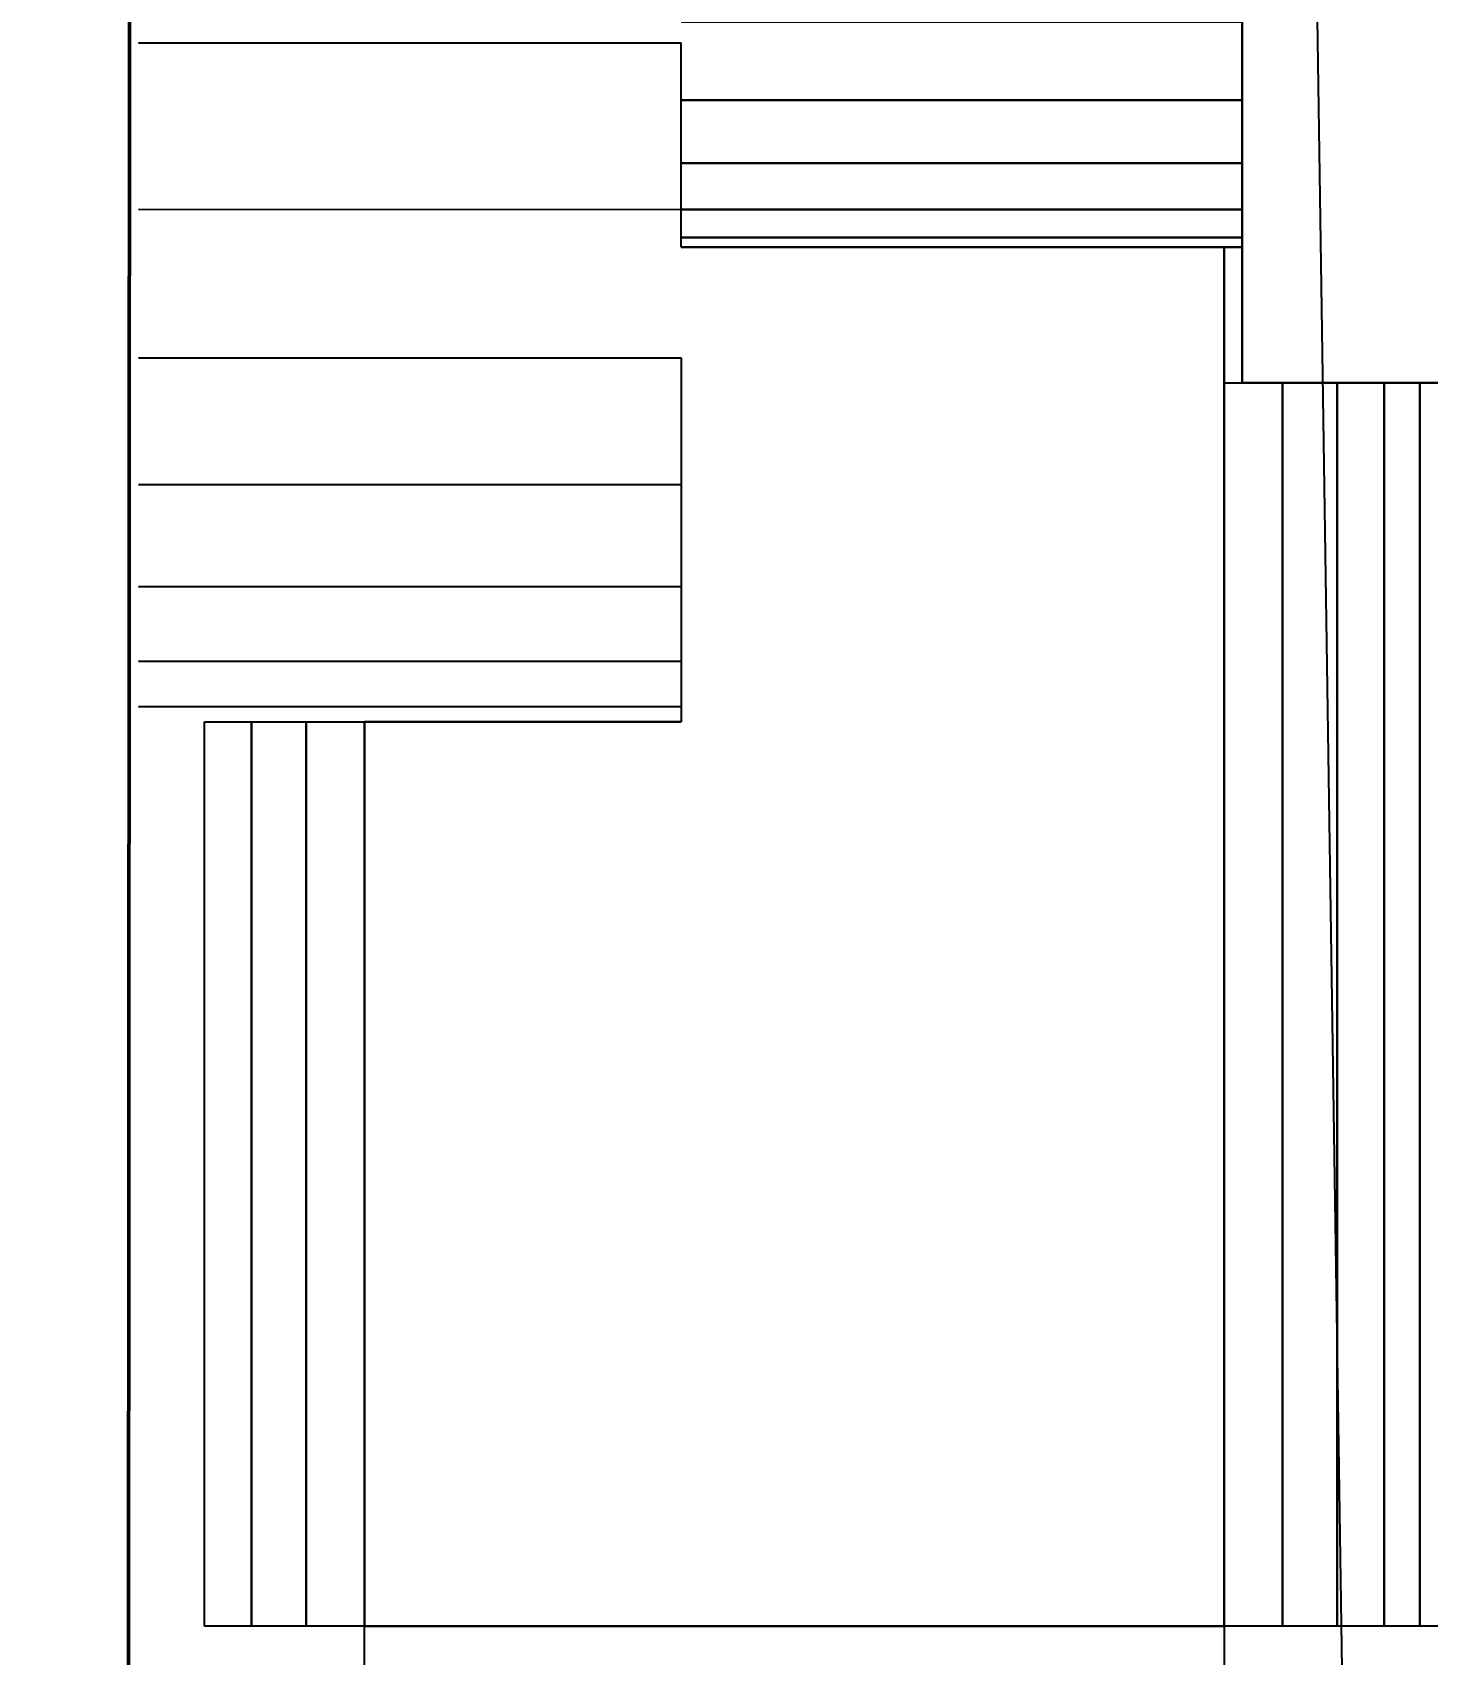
# Model space of a CAD drawing. Header units: centimetres. Extents: x -48696 to 156237, y -5617 to 29024.
# Drawn here: x -44947.144 to -44943.854, y 10302.608 to 10306.434 of the extents above; entities that cross this region are included whole.
import ezdxf

# ---------------------------------------------------------------- set-up
doc = ezdxf.new("R2010")
doc.units = ezdxf.units.CM
doc.layers.add('A0 BV', color=7, linetype='Continuous', plot=False)
doc.layers.add('Parede Baixa', color=5, linetype='Continuous', lineweight=50)
doc.layers.add('Piso', color=55, linetype='Continuous')
doc.styles.add('Valéria', font='romantic.ttf', dxfattribs={"height": 10})
doc.dimstyles.new('Cota - 50', dxfattribs={"dimtxt": 10, "dimasz": 5, "dimexe": 10, "dimexo": 20, "dimgap": 5, "dimtad": 1, "dimtxsty": 'Valéria', "dimblk": 'DOT', "dimcen": 0, "dimclrd": 12, "dimclre": 12, "dimclrt": 2, "dimazin": 2, "dimtfac": 1, "dimtix": 1, "dimtmove": 0, "dimatfit": 3, "dimldrblk": 'DOT', "dimfxl": 1, "dimarcsym": 0})

# ---------------------------------------------------------------- blocks, each defined once
blk = doc.blocks.new('_Dot')
at = {"color": 0, "linetype": 'ByBlock', "lineweight": -2}
blk.add_line((-0.5, 0), (-1, 0), dxfattribs=at)
at = {"color": 0, "linetype": 'ByBlock', "const_width": 0.5}
blk.add_lwpolyline([(-0.25, 0, 1), (0.25, 0, 1)], format="xyb", close=True, dxfattribs=at)
blk = doc.blocks.new('*D1833')
at = {"layer": 'A0 BV', "color": 12, "lineweight": -2, "transparency": 16777216}
for p, q in [((-44926.8512, 10416.3451), (-44905.5446, 10416.3451)), ((-44915.5446, 10181.3451), (-44915.5446, 10411.3451)), ((-44926.9912, 10176.3451), (-44905.5446, 10176.3451))]:
    blk.add_line(p, q, dxfattribs=at)
at = {"layer": 'Defpoints', "color": 0, "transparency": 16777216}
for p in [(-44946.8512, 10416.3451), (-44915.5446, 10416.3451), (-44946.9912, 10176.3451)]:
    blk.add_point(p, dxfattribs=at)
at = {"layer": 'A0 BV', "color": 12, "lineweight": -2, "transparency": 16777216, "xscale": 5, "yscale": 5, "zscale": 5}
for p, rotation in [((-44915.5446, 10416.3451), 90), ((-44915.5446, 10176.3451), 270)]:
    blk.add_blockref('_Dot', p, dxfattribs=dict(at, rotation=rotation))
at = {"layer": 'A0 BV', "color": 2, "transparency": 16777216, "insert": (-44925.6556, 10296.3451), "char_height": 10, "attachment_point": 5, "rotation": 90, "style": 'Valéria'}
blk.add_mtext('240', dxfattribs=at)

msp = doc.modelspace()

# ---------------------------------------------------------------- linework, layer by layer
msp.add_line((-44937.1857, 9842.90048), (-44956.43446, 11130.92449))
at = {"layer": 'Parede Baixa'}
msp.add_line((-44946.99123, 10176.32932), (-44946.85122, 10416.37572), dxfattribs=at)
at = {"layer": 'Piso'}
for p, q in [((-44944.29136, 10306.27422), (-44944.29136, 10306.45902)), ((-44944.29136, 10306.23275), (-44944.29136, 10306.27422)), ((-44944.29136, 10306.12555), (-44944.29136, 10306.23275)), ((-44944.29136, 10306.01666), (-44944.29136, 10306.12555)), ((-44944.29136, 10305.95023), (-44944.29136, 10306.01666)), ((-44944.29136, 10305.92791), (-44944.29136, 10305.95023)), ((-44944.33403, 10305.92791), (-44945.61403, 10305.92791)), ((-44944.29136, 10305.92791), (-44944.33403, 10305.92791)), ((-44944.29136, 10305.84043), (-44944.29136, 10305.92791)), ((-44944.29136, 10305.71232), (-44944.29136, 10305.84043)), ((-44944.29136, 10305.63417), (-44944.29136, 10305.71232)), ((-44944.33403, 10305.60791), (-44939.57669, 10305.60791)), ((-44944.29136, 10305.60791), (-44944.29136, 10305.63417)), ((-44944.19599, 10305.60791), (-44944.29136, 10305.60791)), ((-44944.06736, 10305.60791), (-44944.19599, 10305.60791)), ((-44943.9569, 10305.60791), (-44944.06736, 10305.60791)), ((-44943.87215, 10305.60791), (-44943.9569, 10305.60791)), ((-44943.81887, 10305.60791), (-44943.87215, 10305.60791)), ((-44945.61403, 10304.80791), (-44946.36069, 10304.80791))]:
    msp.add_line(p, q, dxfattribs=at)
for points, invisible_edges in [([(-44945.61403, 10306.83479), (-44945.61403, 10306.83479), (-44945.61403, 10306.40953), (-44946.89403, 10306.83479)], 6), ([(-44944.29136, 10306.4873), (-44944.29136, 10306.4873), (-44938.85136, 10306.23275), (-44944.29136, 10306.45902)], 6), ([(-44944.29136, 10306.45902), (-44944.29136, 10306.45902), (-44944.29136, 10306.27422), (-44945.61403, 10306.45902)], 4), ([(-44944.29136, 10306.45902), (-44944.29136, 10306.45902), (-44938.85136, 10306.23275), (-44944.29136, 10306.27422)], 6), ([(-44945.61403, 10306.40953), (-44945.61403, 10306.40953), (-44945.61403, 10306.01666), (-44946.89403, 10306.40953)], 6), ([(-44945.61403, 10306.27422), (-44945.61403, 10306.27422), (-44945.61403, 10306.40953), (-44944.29136, 10306.27422)], 4), ([(-44945.61403, 10306.12555), (-44945.61403, 10306.12555), (-44945.61403, 10306.27422), (-44944.29136, 10306.12555)], 4), ([(-44944.29136, 10306.27422), (-44944.29136, 10306.27422), (-44944.29136, 10306.12555), (-44945.61403, 10306.27422)], 6), ([(-44944.29136, 10306.23275), (-44944.29136, 10306.23275), (-44944.29136, 10306.12555), (-44944.29136, 10306.27422)], 4), ([(-44944.29136, 10306.23275), (-44944.29136, 10306.23275), (-44938.85136, 10306.01534), (-44944.29136, 10306.12555)], 6), ([(-44945.61403, 10306.01666), (-44945.61403, 10306.01666), (-44945.61403, 10306.12555), (-44944.29136, 10306.01666)], 4), ([(-44944.29136, 10306.12555), (-44944.29136, 10306.12555), (-44944.29136, 10306.01666), (-44945.61403, 10306.12555)], 4), ([(-44945.61403, 10306.01666), (-44945.61403, 10306.01666), (-44945.61403, 10305.66706), (-44946.89403, 10306.01707)], 6), ([(-44945.61403, 10305.95023), (-44945.61403, 10305.95023), (-44945.61403, 10306.01666), (-44944.29136, 10305.95023)], 4), ([(-44944.29136, 10306.01666), (-44944.29136, 10306.01666), (-44944.29136, 10305.95023), (-44945.61403, 10306.01666)], 4), ([(-44944.29136, 10306.01666), (-44944.29136, 10306.01666), (-44938.85136, 10305.84043), (-44944.29136, 10305.95023)], 6), ([(-44945.61403, 10305.92791), (-44945.61403, 10305.92791), (-44945.61403, 10305.95023), (-44944.33403, 10305.92791)], 4), ([(-44944.29136, 10305.95023), (-44944.29136, 10305.95023), (-44944.33403, 10305.92791), (-44945.61403, 10305.95023)], 6), ([(-44944.29136, 10305.92791), (-44944.29136, 10305.92791), (-44944.33403, 10305.92791), (-44944.29136, 10305.95023)], 4), ([(-44944.29136, 10305.95023), (-44944.29136, 10305.95023), (-44938.85136, 10305.84043), (-44944.29136, 10305.92791)], 6), ([(-44944.33403, 10305.92791), (-44944.33403, 10305.92791), (-44944.33403, 10302.67457), (-44945.61403, 10305.92791)], 4), ([(-44944.33403, 10302.67457), (-44944.33403, 10302.67457), (-44944.33403, 10305.92791), (-44944.19599, 10302.67457)], 4), ([(-44944.33403, 10305.92791), (-44944.33403, 10305.92791), (-44944.29136, 10305.92791), (-44944.29136, 10305.60791)], 13), ([(-44944.29136, 10305.63417), (-44944.29136, 10305.63417), (-44944.29136, 10305.60791), (-44944.29136, 10305.92791)], 13), ([(-44944.29136, 10305.71232), (-44944.29136, 10305.71232), (-44944.29136, 10305.63417), (-44944.29136, 10305.92791)], 13), ([(-44944.29136, 10305.84043), (-44944.29136, 10305.84043), (-44944.29136, 10305.71232), (-44944.29136, 10305.92791)], 4), ([(-44945.61403, 10305.66706), (-44945.61403, 10305.66706), (-44945.61403, 10305.36812), (-44946.89403, 10305.66706)], 4), ([(-44944.19599, 10305.60791), (-44944.19599, 10305.60791), (-44944.19599, 10302.67457), (-44944.29136, 10305.60791)], 4), ([(-44944.19599, 10302.67457), (-44944.19599, 10302.67457), (-44944.19599, 10305.60791), (-44944.06736, 10302.67457)], 4), ([(-44944.06736, 10305.60791), (-44944.06736, 10305.60791), (-44944.06736, 10302.67457), (-44944.19599, 10305.60791)], 4), ([(-44944.06736, 10302.67457), (-44944.06736, 10302.67457), (-44944.06736, 10305.60791), (-44943.9569, 10302.67457)], 4), ([(-44943.9569, 10305.60791), (-44943.9569, 10305.60791), (-44943.9569, 10302.67457), (-44944.06736, 10305.60791)], 4), ([(-44943.9569, 10302.67457), (-44943.9569, 10302.67457), (-44943.9569, 10305.60791), (-44943.87215, 10302.67457)], 4), ([(-44943.87215, 10305.60791), (-44943.87215, 10305.60791), (-44943.87215, 10302.67457), (-44943.9569, 10305.60791)], 4), ([(-44943.87215, 10302.67457), (-44943.87215, 10302.67457), (-44943.87215, 10305.60791), (-44943.81887, 10302.67457)], 4), ([(-44943.81887, 10305.60791), (-44943.81887, 10305.60791), (-44943.81887, 10302.67457), (-44943.87215, 10305.60791)], 6), ([(-44945.61403, 10305.36812), (-44945.61403, 10305.36812), (-44945.61403, 10305.12762), (-44946.89403, 10305.36812)], 4), ([(-44945.61403, 10305.12762), (-44945.61403, 10305.12762), (-44945.61403, 10304.95147), (-44946.89403, 10305.12762)], 4), ([(-44945.61403, 10304.95147), (-44945.61403, 10304.95147), (-44945.61403, 10304.84402), (-44946.89403, 10304.95147)], 4), ([(-44945.61403, 10304.84402), (-44945.61403, 10304.84402), (-44946.87585, 10304.80791), (-44946.89403, 10304.84402)], 6), ([(-44945.61403, 10304.80791), (-44945.61403, 10304.80791), (-44946.36069, 10304.80791), (-44945.61403, 10304.84402)], 4), ([(-44946.73782, 10302.67457), (-44946.73782, 10302.67457), (-44946.73782, 10304.80791), (-44946.62736, 10302.67457)], 4), ([(-44946.62736, 10304.80791), (-44946.62736, 10304.80791), (-44946.62736, 10302.67457), (-44946.73782, 10304.80791)], 4), ([(-44946.62736, 10302.67457), (-44946.62736, 10302.67457), (-44946.62736, 10304.80791), (-44946.49873, 10302.67457)], 4), ([(-44946.49873, 10304.80791), (-44946.49873, 10304.80791), (-44946.49873, 10302.67457), (-44946.62736, 10304.80791)], 4), ([(-44946.49873, 10302.67457), (-44946.49873, 10302.67457), (-44946.49873, 10304.80791), (-44946.36069, 10302.67457)], 4), ([(-44946.36069, 10304.80791), (-44946.36069, 10304.80791), (-44946.36069, 10302.67457), (-44946.49873, 10304.80791)], 4), ([(-44946.36069, 10302.67457), (-44946.36069, 10302.67457), (-44946.36069, 10304.80791), (-44944.33403, 10302.67457)], 4), ([(-44945.61403, 10304.80791), (-44945.61403, 10304.80791), (-44944.33403, 10302.67457), (-44946.36069, 10304.80791)], 6), ([(-44946.36069, 10302.53654), (-44946.36069, 10302.53654), (-44946.36069, 10302.67457), (-44944.33403, 10302.53654)], 4), ([(-44944.33403, 10302.67457), (-44944.33403, 10302.67457), (-44944.33403, 10302.53654), (-44946.36069, 10302.67457)], 4)]:
    msp.add_3dface(points, dxfattribs=dict(at, invisible_edges=invisible_edges))

# ---------------------------------------------------------------- dimensions: what is measured, and where the dimension line sits
at = {"layer": 'A0 BV'}
dim = msp.add_linear_dim(base=(-44915.54463, 10416.34505), p1=(-44946.99122, 10176.34509), p2=(-44946.85124, 10416.34505), angle=90, dimstyle='Cota - 50', dxfattribs=at)
dim.commit()
dim.dimension.update_dxf_attribs({"geometry": '*D1833', "text_midpoint": (-44925.65557, 10296.34507)})

doc.saveas('drawing.dxf')
